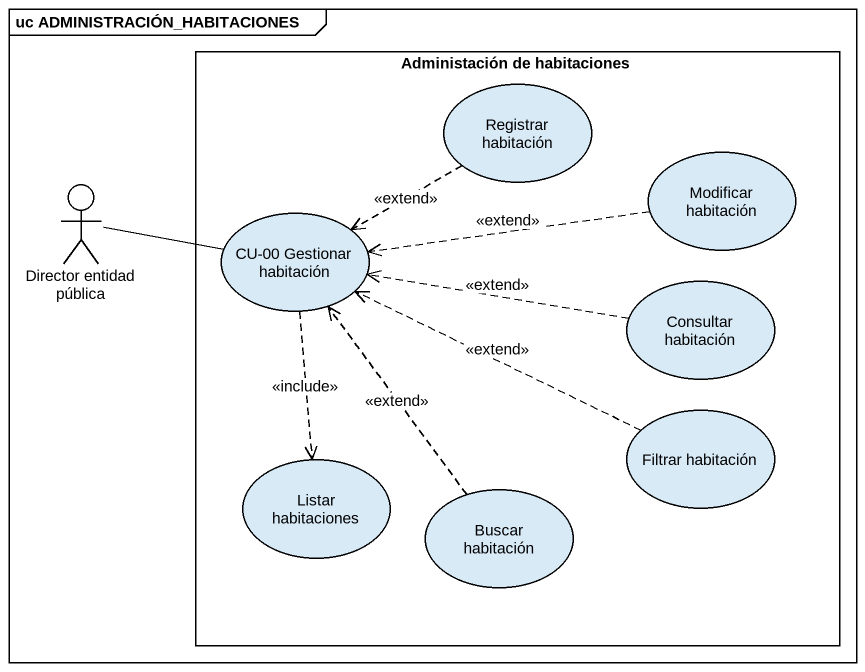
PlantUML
@startuml
mainframe uc ADMINISTRACIÓN_HABITACIONES
rectangle "Administación de habitaciones" as Administación_de {
  usecase "Registrar habitación" as Registrar_habitación
  usecase "Modificar habitación" as Modificar_habitación
  usecase "CU-00 Gestionar habitación" as CU_00_Gestionar_habitación
  usecase "Consultar habitación" as Consultar_habitación
  usecase "Listar habitaciones" as Listar_habitaciones
  usecase "Filtrar habitación" as Filtrar_habitación
  usecase "Buscar habitación" as Buscar_habitación
}
actor "Director entidad pública" as Director_entidad_pública
Registrar_habitación .left.> CU_00_Gestionar_habitación : <<extend>>
Director_entidad_pública -right- CU_00_Gestionar_habitación
Modificar_habitación .left.> CU_00_Gestionar_habitación : <<extend>>
CU_00_Gestionar_habitación ..> Listar_habitaciones : <<include>>
Consultar_habitación .left.> CU_00_Gestionar_habitación : <<extend>>
Filtrar_habitación .left.> CU_00_Gestionar_habitación : <<extend>>
Buscar_habitación .up.> CU_00_Gestionar_habitación : <<extend>>
@enduml
